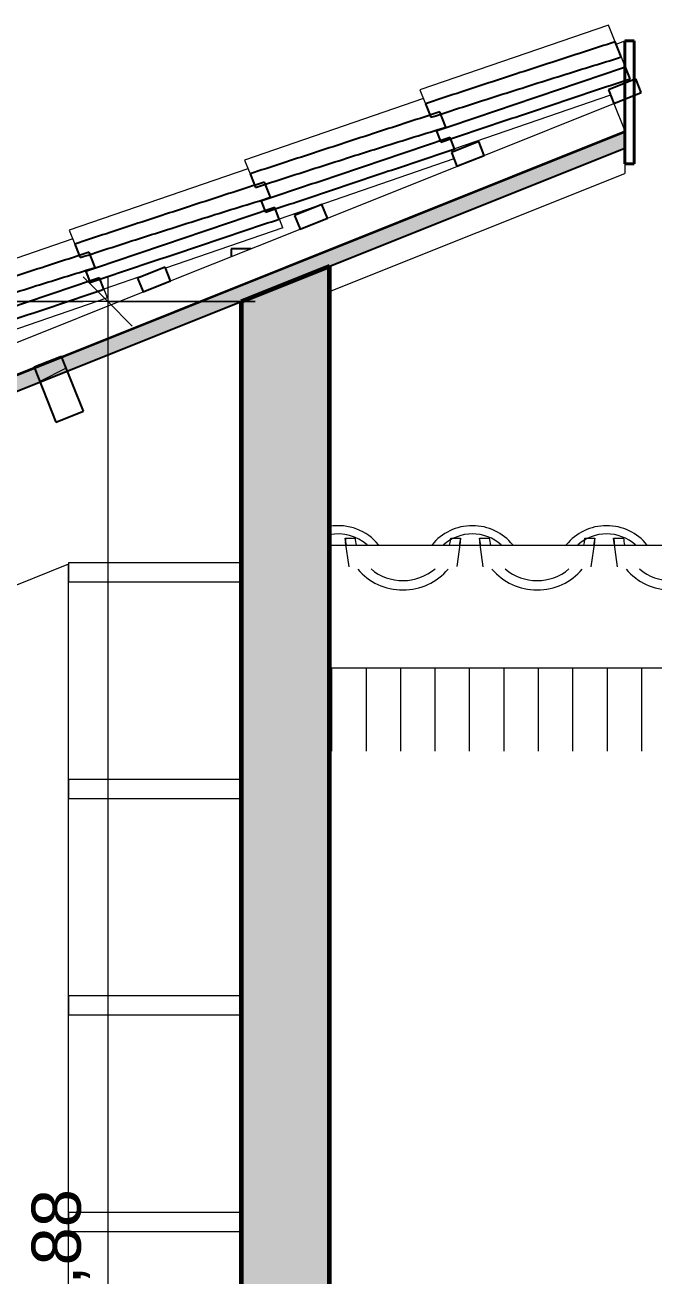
# Model space of a CAD drawing. Header units: millimetres. Extents: x -23755 to 62003, y -3000 to 6760.
# Drawn here: x 10094 to 11373, y 4200 to 6742 of the extents above; entities that cross this region are included whole.
import ezdxf

# ---------------------------------------------------------------- set-up
doc = ezdxf.new("R2010")
doc.units = ezdxf.units.MM
for name, color, linetype, lineweight in [('A-ANNO-DIMS', 211, 'Continuous', 9), ('A-ANNO-DIMS-50', 211, 'Continuous', 9), ('A-DOOR', 31, 'Continuous', 9), ('A-GLAZ-CURT', 52, 'Continuous', 9), ('A-GLAZ-CWMG', 51, 'Continuous', 9), ('A-ROOF', 132, 'Continuous', 9), ('A-ROOF-MCUT', 132, 'Continuous', 40), ('A-ROOF-OTLN', 132, 'Continuous', 9), ('A-ROOF-PATT', 132, 'Continuous', 9), ('A-WALL', 113, 'Continuous', 25), ('A-WALL-PATT', 111, 'Continuous', 25), ('Q-CASE', 31, 'Continuous', 9), ('S-COLS', 52, 'Continuous', 25)]:
    doc.layers.add(name, color=color, linetype=linetype, lineweight=lineweight)
doc.styles.add('@Arial Unicode MS', font='', dxfattribs={"height": 100})
doc.styles.get('@Arial Unicode MS').set_extended_font_data('@Arial Unicode MS')
doc.dimstyles.new('CRT_-__Metros_-_Linha_de_chamada_3_5_mm_1', dxfattribs={"dimscale": 304.8, "dimtxt": 100.584485, "dimasz": 0.328084, "dimexe": 0.164042, "dimexo": 0.0625, "dimgap": 0.082021, "dimtad": 1, "dimlfac": 0.001, "dimrnd": 0.01, "dimzin": 0, "dimdsep": 46, "dimtxsty": '@Arial Unicode MS', "dimblk1": 'OBLIQUE', "dimblk2": 'OBLIQUE', "dimsah": 1, "dimcen": 0.09, "dimdle": 0.164042, "dimazin": 0, "dimtfac": 1, "dimtdec": 4, "dimtix": 1, "dimtmove": 0, "dimatfit": 3, "dimfxl": 0.984252, "dimfxlon": 1, "dimtvp": 1, "dimtolj": 1, "dimtzin": 0, "dimarcsym": 2})
pattern_1 = [(216.87, (-525.83, 2369.08), (761.9991, 508.00136), [127, -1143]), (206.565, (-373.43, 2292.88), (-254.0006, -253.9997), [283.981, -283.981]), (198.435, (-373.43, 2165.88), (-507.9998, -254.0006), [160.644, -642.575])]

# ---------------------------------------------------------------- blocks, each defined once
blk = doc.blocks.new('Rectangular Mullion - Ripa-4229791-B')
at = {"layer": 'A-GLAZ-CWMG', "lineweight": 25}
for p, q in [((-1762.3, 6632.9), (-1818, 6610.6)), ((-1818, 6610.6), (-1806.9, 6582.8)), ((-1751.2, 6605.1), (-1762.3, 6632.9)), ((-1806.9, 6582.8), (-1751.2, 6605.1))]:
    blk.add_line(p, q, dxfattribs=at)
blk = doc.blocks.new('Rectangular Mullion - Ripa-V122-B')
at = {"layer": 'A-GLAZ-CWMG', "lineweight": 25}
for p, q in [((-2719.2, 6250.2), (-2774.9, 6227.9)), ((-2708, 6222.3), (-2719.2, 6250.2)), ((-2774.9, 6227.9), (-2763.7, 6200)), ((-2763.7, 6200), (-2708, 6222.3))]:
    blk.add_line(p, q, dxfattribs=at)
blk = doc.blocks.new('Rectangular Mullion - Ripa-V123-B')
at = {"layer": 'A-GLAZ-CWMG'}
h = blk.add_hatch(dxfattribs=at)
h.set_pattern_fill('FP_16', color=256, style=0, pattern_type=2)
h.set_pattern_definition(pattern_1)
h.paths.add_polyline_path([(-2444.8, 6327.6), (-2389.1, 6349.9), (-2400.2, 6377.7), (-2455.9, 6355.5), (-2454.1, 6350.9)])
at = {"layer": 'A-GLAZ-CWMG', "lineweight": 25}
for p, q in [((-2400.2, 6377.7), (-2455.9, 6355.5)), ((-2389.1, 6349.9), (-2400.2, 6377.7)), ((-2455.9, 6355.5), (-2444.8, 6327.6)), ((-2444.8, 6327.6), (-2389.1, 6349.9))]:
    blk.add_line(p, q, dxfattribs=at)
blk = doc.blocks.new('Rectangular Mullion - Ripa-V124-B')
at = {"layer": 'A-GLAZ-CWMG', "lineweight": 25}
for p, q in [((-2081.3, 6505.3), (-2137, 6483)), ((-2137, 6483), (-2125.9, 6455.2)), ((-2070.1, 6477.5), (-2081.3, 6505.3)), ((-2125.9, 6455.2), (-2070.1, 6477.5))]:
    blk.add_line(p, q, dxfattribs=at)
blk = doc.blocks.new('Rectangular Mullion - Caibro-4229766-B')
at = {"layer": 'A-GLAZ-CWMG'}
for p, q in [((-2070.1, 6477.5), (-1806.9, 6582.8)), ((-1806.9, 6582.8), (-1784.6, 6527.1)), ((-2929.8, 6069), (-1784.6, 6527.1)), ((-2389.1, 6349.9), (-2126.2, 6455.1)), ((-2708, 6222.3), (-2444.8, 6327.6)), ((-3027, 6094.7), (-2763.7, 6200)), ((-4164.1, 5575.3), (-2985.5, 6046.7))]:
    blk.add_line(p, q, dxfattribs=at)
blk = doc.blocks.new('Rectangular Mullion - Terça-V127-B')
at = {"layer": 'A-GLAZ-CWMG'}
h = blk.add_hatch(dxfattribs=at)
h.set_pattern_fill('FP_16', color=256, style=0, pattern_type=2)
h.set_pattern_definition(pattern_1)
h.paths.add_polyline_path([(-2940.9, 5935.3), (-2885.2, 5957.6), (-2929.8, 6069), (-2985.5, 6046.7), (-2974.7, 6019.7)])
at = {"layer": 'A-GLAZ-CWMG', "lineweight": 25}
for p, q in [((-2929.8, 6069), (-2985.5, 6046.7)), ((-2885.2, 5957.6), (-2929.8, 6069)), ((-2985.5, 6046.7), (-2940.9, 5935.3)), ((-2940.9, 5935.3), (-2885.2, 5957.6))]:
    blk.add_line(p, q, dxfattribs=at)
blk = doc.blocks.new('Blks_Coz_Prateleira - Madeira-3812655-B')
at = {"layer": 'Q-CASE', "color": 55}
for p, q in [((-2914.6, 3890), (-2564.6, 3890)), ((-2914.6, 3850), (-2914.6, 3890)), ((-2564.6, 3850), (-2914.6, 3850))]:
    blk.add_line(p, q, dxfattribs=at)
blk = doc.blocks.new('Porta inclinada - Porta inclinada Larissa-3958697-B')
at = {"layer": 'A-DOOR'}
for p, q in [((-2915.6, 5646.5), (-5173.2, 4743)), ((-2915.6, 3000), (-2915.6, 5646.5))]:
    blk.add_line(p, q, dxfattribs=at)
blk = doc.blocks.new('COLONIAL BASE - COLONIAL BASE-4234113-B')
at = {"layer": 'A-GLAZ-CURT'}
for p, q in [((7743.4, 5685.5), (7741.5, 5699.6)), ((7741.5, 5699.6), (7761.5, 5699.6)), ((7956, 5699.6), (7976, 5699.6)), ((7976, 5699.6), (7974.1, 5685.5)), ((7749.3, 5641.5), (7742.4, 5691.3)), ((7975.1, 5691.3), (7968.2, 5641.5))]:
    blk.add_line(p, q, dxfattribs=at)
for centre, major_axis, start_param, end_param in [((7727.2, 5626.4), (102.8, 0), 0.648016, 2.493576), ((7727.2, 5626.4), (85.3, 0), 0.811505, 2.330088), ((7858.8, 5706.7), (117.5, 0), 3.205466, 3.332025), ((7858.8, 5706.7), (97.5, 0), 3.218592, 3.372085), ((7858.8, 5706.7), (97.5, 0), 6.052693, 6.16477), ((7858.8, 5706.7), (97.5, 0), 6.165433, 6.206186), ((7858.8, 5706.7), (117.5, 0), 6.092753, 6.219312), ((7858.8, 5706.7), (117.5, 0), 3.815207, 5.609571), ((7858.8, 5706.7), (97.5, 0), 3.986288, 5.43849)]:
    blk.add_ellipse(centre, major_axis=major_axis, ratio=0.957826, start_param=start_param, end_param=end_param, dxfattribs=at)
blk = doc.blocks.new('COLONIAL BASE - COLONIAL BASE-V154-B')
at = {"layer": 'A-GLAZ-CURT'}
for p, q in [((-2351, 5685.5), (-2352.9, 5699.6)), ((-2352.9, 5699.6), (-2332.8, 5699.6)), ((-2138.4, 5699.6), (-2118.3, 5699.6)), ((-2118.3, 5699.6), (-2120.2, 5685.5)), ((-2345, 5641.5), (-2352, 5691.3)), ((-2119.2, 5691.3), (-2126.2, 5641.6))]:
    blk.add_line(p, q, dxfattribs=at)
for centre, major_axis, start_param, end_param in [((-2367.1, 5626.4), (102.8, 0), 0.648016, 1.743071), ((-2367.1, 5626.4), (85.3, 0), 0.811505, 1.778438), ((-2235.6, 5706.7), (117.5, 0), 3.205466, 3.332025), ((-2235.6, 5706.7), (97.5, 0), 3.218592, 3.372085), ((-2235.6, 5706.7), (97.5, 0), 6.052693, 6.16477), ((-2235.6, 5706.7), (97.5, 0), 6.165433, 6.206186), ((-2235.6, 5706.7), (117.5, 0), 6.092753, 6.219312), ((-2235.6, 5706.7), (117.5, 0), 3.815207, 5.609571), ((-2235.6, 5706.7), (97.5, 0), 3.986288, 5.445302)]:
    blk.add_ellipse(centre, major_axis=major_axis, ratio=0.957826, start_param=start_param, end_param=end_param, dxfattribs=at)
blk = doc.blocks.new('COLONIAL BASE - COLONIAL BASE-V176-B')
at = {"layer": 'A-GLAZ-CURT'}
for p, q in [((-2906.9, 6307.7), (-3270.5, 6182.8)), ((-2836.3, 6187.9), (-3036.7, 6119)), ((-3093.5, 6099.5), (-3199.8, 6063))]:
    blk.add_line(p, q, dxfattribs=at)
blk = doc.blocks.new('COLONIAL BASE - COLONIAL BASE-V177-B')
at = {"layer": 'A-GLAZ-CURT'}
for p, q in [((-2550.6, 6450.3), (-2914, 6325.3)), ((-2479.9, 6330.5), (-2718.5, 6248.5)), ((-2753.5, 6236.4), (-2843.4, 6205.5))]:
    blk.add_line(p, q, dxfattribs=at)
blk = doc.blocks.new('COLONIAL BASE - COLONIAL BASE-V178-B')
at = {"layer": 'A-GLAZ-CURT'}
for p, q in [((-2194, 6592.9), (-2557.5, 6467.9)), ((-2131.9, 6470.2), (-2486.9, 6348.1))]:
    blk.add_line(p, q, dxfattribs=at)
blk = doc.blocks.new('COLONIAL BASE - COLONIAL BASE-V179-B')
at = {"layer": 'A-GLAZ-CURT'}
for p, q in [((-1817.6, 6742.4), (-2201, 6610.5)), ((-1813.7, 6599.6), (-2130.4, 6490.7))]:
    blk.add_line(p, q, dxfattribs=at)
blk = doc.blocks.new('COLONIAL BASE - COLONIAL BASE-V202-B')
at = {"layer": 'A-GLAZ-CURT'}
for p, q in [((-2906.9, 6307.7), (-3270.5, 6182.8)), ((-2836.3, 6187.9), (-2843.1, 6204.9)), ((-3270.4, 6182.7), (-3259.2, 6154.7)), ((-2836.3, 6187.9), (-3036.7, 6119)), ((-3093.5, 6099.5), (-3199.8, 6063))]:
    blk.add_line(p, q, dxfattribs=at)
at = {"layer": 'A-GLAZ-CURT', "lineweight": 25}
for p, q in [((-2861, 6249.6), (-2873.4, 6280.5)), ((-3259.2, 6154.7), (-3248.2, 6127.1))]:
    blk.add_line(p, q, dxfattribs=at)
for points in [[(-2873.4, 6280.5), (-2916.3, 6266.6), (-3002, 6238.8), (-3130.7, 6196.8), (-3216.4, 6168.7), (-3259.2, 6154.7)], [(-3248.2, 6127.1), (-3205.3, 6141), (-3119.4, 6168.7), (-2990.3, 6209.6), (-2904.1, 6236.4), (-2861, 6249.6)]]:
    blk.add_open_spline(points, degree=3, dxfattribs=at)
blk = doc.blocks.new('COLONIAL BASE - COLONIAL BASE-V203-B')
at = {"layer": 'A-GLAZ-CURT', "lineweight": 25}
for p, q in [((-2843.3, 6205.5), (-2852.6, 6228.6)), ((-3237, 6099.1), (-3229.1, 6079.3)), ((-3229.1, 6079.3), (-3228.1, 6076.8))]:
    blk.add_line(p, q, dxfattribs=at)
at = {"layer": 'A-GLAZ-CURT'}
blk.add_line((-3237.5, 6100.3), (-3237, 6099.1), dxfattribs=at)
at = {"layer": 'A-GLAZ-CURT', "lineweight": 25}
blk.add_open_spline([(-2852.6, 6228.6), (-2895.3, 6214.2), (-2980.7, 6185.3), (-3108.8, 6142.2), (-3194.3, 6113.4), (-3237, 6099.1)], degree=3, dxfattribs=at)
blk.add_open_spline([(-3228.1, 6076.8), (-3206.7, 6083.9), (-3163.9, 6098.2), (-3099.8, 6119.6), (-3035.7, 6141), (-2950.2, 6169.6), (-2886.1, 6191.1), (-2843.3, 6205.5)], degree=3, knots=[0, 0, 0, 0, 0.166667, 0.333333, 0.5, 0.666667, 1, 1, 1, 1], dxfattribs=at)
blk = doc.blocks.new('COLONIAL BASE - COLONIAL BASE-V204-B')
at = {"layer": 'A-GLAZ-CURT'}
for p, q in [((-2550.6, 6450.3), (-2914, 6325.3)), ((-2504.6, 6392.3), (-2504.5, 6392.2)), ((-2479.9, 6330.5), (-2718.5, 6248.5)), ((-2479.9, 6330.5), (-2486.7, 6347.5)), ((-2914, 6325.3), (-2902.7, 6297.2)), ((-2753.5, 6236.4), (-2843.4, 6205.5))]:
    blk.add_line(p, q, dxfattribs=at)
at = {"layer": 'A-GLAZ-CURT', "lineweight": 25}
for p, q in [((-2504.5, 6392.2), (-2516.9, 6423.1)), ((-2902.7, 6297.2), (-2893.6, 6274.3)), ((-2893.4, 6274), (-2891.7, 6269.7))]:
    blk.add_line(p, q, dxfattribs=at)
for points in [[(-2516.9, 6423.1), (-2559.8, 6409.2), (-2645.6, 6381.4), (-2774.2, 6339.4), (-2859.9, 6311.3), (-2902.7, 6297.2)], [(-2891.7, 6269.7), (-2848.8, 6283.6), (-2762.9, 6311.3), (-2633.8, 6352.2), (-2547.7, 6378.9), (-2504.5, 6392.2)]]:
    blk.add_open_spline(points, degree=3, dxfattribs=at)
blk = doc.blocks.new('COLONIAL BASE - COLONIAL BASE-V205-B')
at = {"layer": 'A-GLAZ-CURT', "lineweight": 25}
for p, q in [((-2486.9, 6348.1), (-2496.1, 6371.2)), ((-2880.5, 6241.6), (-2871.6, 6219.4))]:
    blk.add_line(p, q, dxfattribs=at)
at = {"layer": 'A-GLAZ-CURT'}
blk.add_line((-2881.1, 6243.1), (-2880.5, 6241.6), dxfattribs=at)
at = {"layer": 'A-GLAZ-CURT', "lineweight": 25}
blk.add_open_spline([(-2496.1, 6371.2), (-2538.8, 6356.8), (-2624.2, 6327.9), (-2752.4, 6284.8), (-2837.8, 6256), (-2880.5, 6241.6)], degree=3, dxfattribs=at)
blk.add_open_spline([(-2871.6, 6219.4), (-2850.2, 6226.5), (-2807.5, 6240.8), (-2743.3, 6262.2), (-2679.2, 6283.6), (-2593.7, 6312.2), (-2529.6, 6333.7), (-2486.9, 6348.1)], degree=3, knots=[0, 0, 0, 0, 0.166667, 0.333333, 0.5, 0.666667, 1, 1, 1, 1], dxfattribs=at)
blk = doc.blocks.new('COLONIAL BASE - COLONIAL BASE-V206-B')
at = {"layer": 'A-GLAZ-CURT'}
for p, q in [((-2194, 6592.9), (-2557.5, 6467.9)), ((-2128.8, 6486.6), (-2130.2, 6490.1)), ((-2557.5, 6467.9), (-2546.3, 6439.8)), ((-2131.9, 6470.2), (-2486.9, 6348.1))]:
    blk.add_line(p, q, dxfattribs=at)
at = {"layer": 'A-GLAZ-CURT', "lineweight": 25}
for p, q in [((-2148.1, 6534.8), (-2160.4, 6565.7)), ((-2546.3, 6439.8), (-2535.2, 6412.3))]:
    blk.add_line(p, q, dxfattribs=at)
for points in [[(-2160.4, 6565.7), (-2203.3, 6551.8), (-2289.1, 6524), (-2417.7, 6482), (-2503.4, 6453.9), (-2546.3, 6439.8)], [(-2535.2, 6412.3), (-2492.3, 6426.2), (-2406.4, 6453.9), (-2277.4, 6494.8), (-2191.2, 6521.5), (-2148.1, 6534.8)]]:
    blk.add_open_spline(points, degree=3, dxfattribs=at)
blk = doc.blocks.new('COLONIAL BASE - COLONIAL BASE-V184-B')
at = {"layer": 'A-GLAZ-CURT', "lineweight": 25}
for p, q in [((-7121, 4494.4), (-7130.3, 4517.6)), ((-7514.6, 4388), (-7505.7, 4365.7))]:
    blk.add_line(p, q, dxfattribs=at)
at = {"layer": 'A-GLAZ-CURT'}
blk.add_line((-7515.3, 4389.6), (-7514.6, 4388), dxfattribs=at)
at = {"layer": 'A-GLAZ-CURT', "lineweight": 25}
blk.add_open_spline([(-7130.3, 4517.6), (-7172.9, 4503.1), (-7258.3, 4474.3), (-7386.5, 4431.1), (-7471.9, 4402.4), (-7514.6, 4388)], degree=3, dxfattribs=at)
blk.add_open_spline([(-7505.7, 4365.7), (-7484.3, 4372.8), (-7441.6, 4387.1), (-7377.4, 4408.5), (-7313.3, 4430), (-7227.8, 4458.6), (-7163.7, 4480.1), (-7121, 4494.4)], degree=3, knots=[0, 0, 0, 0, 0.166667, 0.333333, 0.5, 0.666667, 1, 1, 1, 1], dxfattribs=at)
blk = doc.blocks.new('COLONIAL BASE - COLONIAL BASE-V207-B')
at = {"layer": 'A-GLAZ-CURT'}
for p, q in [((-1817.6, 6742.4), (-2201, 6610.5)), ((-1803.9, 6708.3), (-1817.6, 6742.4)), ((-2201, 6610.5), (-2189.8, 6582.4)), ((-1813.7, 6599.6), (-2130.4, 6490.7)), ((-2178.8, 6554.8), (-2178.8, 6554.9))]:
    blk.add_line(p, q, dxfattribs=at)
at = {"layer": 'A-GLAZ-CURT', "lineweight": 25}
for p, q in [((-1791.6, 6677.4), (-1803.9, 6708.3)), ((-2189.8, 6582.4), (-2178.8, 6554.8))]:
    blk.add_line(p, q, dxfattribs=at)
for points in [[(-1803.9, 6708.3), (-1846.8, 6694.4), (-1932.6, 6666.5), (-2061.3, 6624.6), (-2147, 6596.5), (-2189.8, 6582.4)], [(-2178.8, 6554.8), (-2135.8, 6568.8), (-2050, 6596.5), (-1920.9, 6637.4), (-1834.7, 6664.1), (-1791.6, 6677.4)]]:
    blk.add_open_spline(points, degree=3, dxfattribs=at)
blk = doc.blocks.new('COLONIAL BASE - COLONIAL BASE-V208-B')
at = {"layer": 'A-GLAZ-CURT'}
for p, q in [((-1784.5, 6659.7), (-1791.5, 6677.2)), ((-2168.2, 6528.4), (-2167.6, 6526.8))]:
    blk.add_line(p, q, dxfattribs=at)
at = {"layer": 'A-GLAZ-CURT', "lineweight": 25}
for p, q in [((-1773.9, 6633.2), (-1783.2, 6656.4)), ((-2167.6, 6526.8), (-2158.6, 6504.5))]:
    blk.add_line(p, q, dxfattribs=at)
blk.add_open_spline([(-1783.2, 6656.4), (-1825.9, 6642), (-1911.3, 6613.1), (-2039.4, 6569.9), (-2124.8, 6541.2), (-2167.6, 6526.8)], degree=3, dxfattribs=at)
blk.add_open_spline([(-2158.6, 6504.5), (-2137.3, 6511.7), (-2094.5, 6525.9), (-2030.4, 6547.4), (-1966.3, 6568.8), (-1880.8, 6597.4), (-1816.7, 6618.9), (-1773.9, 6633.2)], degree=3, knots=[0, 0, 0, 0, 0.166667, 0.333333, 0.5, 0.666667, 1, 1, 1, 1], dxfattribs=at)
blk = doc.blocks.new('DIMBLOCK43-B')
at = {"layer": 'A-ANNO-DIMS-50', "lineweight": 18, "transparency": 16777216}
for p, q in [((10262.3, 6180.3), (10212.3, 6230.3)), ((10262.3, 6180.3), (10312.3, 6130.3)), ((10262.3, 2300), (10212.3, 2350)), ((10262.3, 2300), (10312.3, 2250))]:
    blk.add_line(p, q, dxfattribs=at)
at = {"layer": 'A-ANNO-DIMS-50', "transparency": 16777216}
for p, q in [((10262.3, 6230.3), (10262.3, 2300)), ((10562.3, 6180.3), (10212.3, 6180.3)), ((10262.3, 6180.3), (10562.3, 6180.3)), ((10562.3, 2300), (10212.3, 2300)), ((10262.3, 2300), (10562.3, 2300))]:
    blk.add_line(p, q, dxfattribs=at)
at = {"layer": 'A-ANNO-DIMS-50', "color": 0, "transparency": 16777216, "insert": (10107.5, 4104.9), "char_height": 100, "width": 324.675, "attachment_point": 1, "rotation": 90, "line_spacing_factor": 1.117605, "style": '@Arial Unicode MS'}
blk.add_mtext('3,88', dxfattribs=at)
blk = doc.blocks.new('_Oblique')
at = {"color": 0, "linetype": 'ByBlock', "lineweight": -2}
blk.add_line((-0.5, -0.5), (0.5, 0.5), dxfattribs=at)
blk = doc.blocks.new('DIMBLOCK50-B')
at = {"layer": 'A-ANNO-DIMS-50', "lineweight": 18, "transparency": 16777216}
for p, q in [((9912.3, 6180.3), (9862.3, 6230.3)), ((9912.3, 6180.3), (9962.3, 6130.3)), ((9912.3, 200), (9862.3, 250)), ((9912.3, 200), (9962.3, 150))]:
    blk.add_line(p, q, dxfattribs=at)
at = {"layer": 'A-ANNO-DIMS-50', "transparency": 16777216}
for p, q in [((9912.3, 6230.3), (9912.3, 150)), ((10212.3, 6180.3), (9862.3, 6180.3)), ((9912.3, 6180.3), (10212.3, 6180.3)), ((10212.3, 200), (9862.3, 200)), ((9912.3, 200), (10212.3, 200))]:
    blk.add_line(p, q, dxfattribs=at)
at = {"layer": 'A-ANNO-DIMS-50', "color": 0, "transparency": 16777216, "insert": (9757.5, 3054.9), "char_height": 100, "width": 324.675, "attachment_point": 1, "rotation": 90, "line_spacing_factor": 1.117605, "style": '@Arial Unicode MS'}
blk.add_mtext('5,98', dxfattribs=at)

msp = doc.modelspace()

# ---------------------------------------------------------------- hatches: boundary and pattern name
at = {"layer": 'A-ROOF-PATT'}
msp.add_hatch(color=256, dxfattribs=at).paths.add_polyline_path([(5259.402, 4070.749), (11313.372, 6492.337), (11313.372, 6524.648), (5259.402, 4103.06), (5259.402, 4098.44)])
h = msp.add_hatch(dxfattribs=at)
h.set_pattern_fill('FP_19', color=256, style=0, pattern_type=2)
h.set_pattern_definition([(90, (13097.99, 1190), (-70, 4e-15), [])])
h.paths.add_polyline_path([(20753.372, 3574.716), (21353.372, 3574.716), (21353.372, 5435.522), (10713.372, 5435.522), (10713.372, 5266.716), (20753.372, 5266.716), (20753.372, 3634.698)])
at = {"layer": 'A-WALL-PATT'}
h = msp.add_hatch(color=256, dxfattribs=at)
h.paths.add_polyline_path([(10533.372, 200), (10713.372, 200), (10713.372, 700), (10533.372, 700), (10533.372, 322.257)])
h.paths.add_polyline_path([(10713.372, 2300), (10713.372, 6252.337), (10533.372, 6180.337), (10533.372, 2300), (10706.108, 2300)])

# ---------------------------------------------------------------- linework, layer by layer
at = {"layer": 'A-ROOF', "lineweight": 25}
for p, q in [((11313.372, 6524.648), (5259.402, 4103.06)), ((5259.402, 4070.749), (11313.372, 6492.337))]:
    msp.add_line(p, q, dxfattribs=at)
at = {"layer": 'A-ROOF-MCUT'}
for p, q in [((11332.372, 6710.163), (11313.372, 6710.163)), ((11313.372, 6710.163), (11313.372, 6460.163)), ((11332.372, 6460.163), (11332.372, 6710.163)), ((11313.372, 6460.163), (11332.372, 6460.163))]:
    msp.add_line(p, q, dxfattribs=at)
at = {"layer": 'A-ROOF-OTLN'}
for p, q in [((11296.071, 6703.242), (11313.372, 6710.163)), ((11313.372, 6460.163), (11313.372, 6440.904)), ((10713.372, 6200.904), (11313.372, 6440.904)), ((10713.372, 5685.522), (21372.372, 5685.522)), ((21353.372, 5435.522), (10713.372, 5435.522))]:
    msp.add_line(p, q, dxfattribs=at)
at = {"layer": 'A-WALL', "lineweight": 60}
for p, q in [((10713.372, 6252.337), (10533.372, 6180.337)), ((10713.372, 2300), (10713.372, 6252.337)), ((10533.372, 6180.337), (10533.372, 2300))]:
    msp.add_line(p, q, dxfattribs=at)
at = {"layer": 'S-COLS'}
for p, q in [((10513.372, 6287.837), (10513.372, 6271.682)), ((10553.76, 6287.837), (10513.372, 6287.837)), ((10713.372, 6287.06), (10713.372, 6284.651)), ((10513.372, 6207.06), (10513.372, 6204.648))]:
    msp.add_line(p, q, dxfattribs=at)

# ---------------------------------------------------------------- block references
at = {"layer": 'A-DOOR'}
msp.add_blockref('Porta inclinada - Porta inclinada Larissa-3958697-B', (13097.992, 0), dxfattribs=at)
at = {"layer": 'A-GLAZ-CURT'}
for name, p in [('COLONIAL BASE - COLONIAL BASE-V179-B', (13097.992, 0)), ('COLONIAL BASE - COLONIAL BASE-V179-B', (13097.992, 0)), ('COLONIAL BASE - COLONIAL BASE-V179-B', (13097.992, 0)), ('COLONIAL BASE - COLONIAL BASE-V179-B', (13097.992, 0)), ('COLONIAL BASE - COLONIAL BASE-V179-B', (13097.992, 0)), ('COLONIAL BASE - COLONIAL BASE-V179-B', (13097.992, 0)), ('COLONIAL BASE - COLONIAL BASE-V179-B', (13097.992, 0)), ('COLONIAL BASE - COLONIAL BASE-V179-B', (13097.992, 0)), ('COLONIAL BASE - COLONIAL BASE-V179-B', (13097.992, 0)), ('COLONIAL BASE - COLONIAL BASE-V179-B', (13097.992, 0)), ('COLONIAL BASE - COLONIAL BASE-V179-B', (13097.992, 0)), ('COLONIAL BASE - COLONIAL BASE-V179-B', (13097.992, 0)), ('COLONIAL BASE - COLONIAL BASE-V179-B', (13097.992, 0)), ('COLONIAL BASE - COLONIAL BASE-V179-B', (13097.992, 0)), ('COLONIAL BASE - COLONIAL BASE-V179-B', (13097.992, 0)), ('COLONIAL BASE - COLONIAL BASE-V179-B', (13097.992, 0)), ('COLONIAL BASE - COLONIAL BASE-V179-B', (13097.992, 0)), ('COLONIAL BASE - COLONIAL BASE-V179-B', (13097.992, 0)), ('COLONIAL BASE - COLONIAL BASE-V179-B', (13097.992, 0)), ('COLONIAL BASE - COLONIAL BASE-V179-B', (13097.992, 0)), ('COLONIAL BASE - COLONIAL BASE-V179-B', (13097.992, 0)), ('COLONIAL BASE - COLONIAL BASE-V179-B', (13097.992, 0)), ('COLONIAL BASE - COLONIAL BASE-V179-B', (13097.992, 0)), ('COLONIAL BASE - COLONIAL BASE-V179-B', (13097.992, 0)), ('COLONIAL BASE - COLONIAL BASE-V179-B', (13097.992, 0)), ('COLONIAL BASE - COLONIAL BASE-V179-B', (13097.992, 0)), ('COLONIAL BASE - COLONIAL BASE-V179-B', (13097.992, 0)), ('COLONIAL BASE - COLONIAL BASE-V179-B', (13097.992, 0)), ('COLONIAL BASE - COLONIAL BASE-V179-B', (13097.992, 0)), ('COLONIAL BASE - COLONIAL BASE-V179-B', (13097.992, 0)), ('COLONIAL BASE - COLONIAL BASE-V179-B', (13097.992, 0)), ('COLONIAL BASE - COLONIAL BASE-V179-B', (13097.992, 0)), ('COLONIAL BASE - COLONIAL BASE-V179-B', (13097.992, 0)), ('COLONIAL BASE - COLONIAL BASE-V179-B', (13097.992, 0)), ('COLONIAL BASE - COLONIAL BASE-V179-B', (13097.992, 0)), ('COLONIAL BASE - COLONIAL BASE-V179-B', (13097.992, 0)), ('COLONIAL BASE - COLONIAL BASE-V179-B', (13097.992, 0)), ('COLONIAL BASE - COLONIAL BASE-V179-B', (13097.992, 0)), ('COLONIAL BASE - COLONIAL BASE-V179-B', (13097.992, 0)), ('COLONIAL BASE - COLONIAL BASE-V179-B', (13097.992, 0)), ('COLONIAL BASE - COLONIAL BASE-V179-B', (13097.992, 0)), ('COLONIAL BASE - COLONIAL BASE-V179-B', (13097.992, 0)), ('COLONIAL BASE - COLONIAL BASE-V179-B', (13097.992, 0)), ('COLONIAL BASE - COLONIAL BASE-V207-B', (13097.992, 0)), ('COLONIAL BASE - COLONIAL BASE-V208-B', (13097.992, 0)), ('COLONIAL BASE - COLONIAL BASE-V178-B', (13097.992, 0)), ('COLONIAL BASE - COLONIAL BASE-V178-B', (13097.992, 0)), ('COLONIAL BASE - COLONIAL BASE-V178-B', (13097.992, 0)), ('COLONIAL BASE - COLONIAL BASE-V178-B', (13097.992, 0)), ('COLONIAL BASE - COLONIAL BASE-V178-B', (13097.992, 0)), ('COLONIAL BASE - COLONIAL BASE-V178-B', (13097.992, 0)), ('COLONIAL BASE - COLONIAL BASE-V178-B', (13097.992, 0)), ('COLONIAL BASE - COLONIAL BASE-V178-B', (13097.992, 0)), ('COLONIAL BASE - COLONIAL BASE-V178-B', (13097.992, 0)), ('COLONIAL BASE - COLONIAL BASE-V178-B', (13097.992, 0)), ('COLONIAL BASE - COLONIAL BASE-V178-B', (13097.992, 0)), ('COLONIAL BASE - COLONIAL BASE-V178-B', (13097.992, 0)), ('COLONIAL BASE - COLONIAL BASE-V178-B', (13097.992, 0)), ('COLONIAL BASE - COLONIAL BASE-V178-B', (13097.992, 0)), ('COLONIAL BASE - COLONIAL BASE-V178-B', (13097.992, 0)), ('COLONIAL BASE - COLONIAL BASE-V178-B', (13097.992, 0)), ('COLONIAL BASE - COLONIAL BASE-V178-B', (13097.992, 0)), ('COLONIAL BASE - COLONIAL BASE-V178-B', (13097.992, 0)), ('COLONIAL BASE - COLONIAL BASE-V178-B', (13097.992, 0)), ('COLONIAL BASE - COLONIAL BASE-V178-B', (13097.992, 0)), ('COLONIAL BASE - COLONIAL BASE-V178-B', (13097.992, 0)), ('COLONIAL BASE - COLONIAL BASE-V178-B', (13097.992, 0)), ('COLONIAL BASE - COLONIAL BASE-V178-B', (13097.992, 0)), ('COLONIAL BASE - COLONIAL BASE-V178-B', (13097.992, 0)), ('COLONIAL BASE - COLONIAL BASE-V178-B', (13097.992, 0)), ('COLONIAL BASE - COLONIAL BASE-V178-B', (13097.992, 0)), ('COLONIAL BASE - COLONIAL BASE-V178-B', (13097.992, 0)), ('COLONIAL BASE - COLONIAL BASE-V178-B', (13097.992, 0)), ('COLONIAL BASE - COLONIAL BASE-V178-B', (13097.992, 0)), ('COLONIAL BASE - COLONIAL BASE-V178-B', (13097.992, 0)), ('COLONIAL BASE - COLONIAL BASE-V178-B', (13097.992, 0)), ('COLONIAL BASE - COLONIAL BASE-V178-B', (13097.992, 0)), ('COLONIAL BASE - COLONIAL BASE-V178-B', (13097.992, 0)), ('COLONIAL BASE - COLONIAL BASE-V178-B', (13097.992, 0)), ('COLONIAL BASE - COLONIAL BASE-V178-B', (13097.992, 0)), ('COLONIAL BASE - COLONIAL BASE-V178-B', (13097.992, 0)), ('COLONIAL BASE - COLONIAL BASE-V178-B', (13097.992, 0)), ('COLONIAL BASE - COLONIAL BASE-V178-B', (13097.992, 0)), ('COLONIAL BASE - COLONIAL BASE-V178-B', (13097.992, 0)), ('COLONIAL BASE - COLONIAL BASE-V178-B', (13097.992, 0)), ('COLONIAL BASE - COLONIAL BASE-V178-B', (13097.992, 0)), ('COLONIAL BASE - COLONIAL BASE-V178-B', (13097.992, 0)), ('COLONIAL BASE - COLONIAL BASE-V178-B', (13097.992, 0)), ('COLONIAL BASE - COLONIAL BASE-V206-B', (13097.992, 0)), ('COLONIAL BASE - COLONIAL BASE-V184-B', (18088.58, 1996.235)), ('COLONIAL BASE - COLONIAL BASE-V177-B', (13097.992, 0)), ('COLONIAL BASE - COLONIAL BASE-V177-B', (13097.992, 0)), ('COLONIAL BASE - COLONIAL BASE-V177-B', (13097.992, 0)), ('COLONIAL BASE - COLONIAL BASE-V177-B', (13097.992, 0)), ('COLONIAL BASE - COLONIAL BASE-V177-B', (13097.992, 0)), ('COLONIAL BASE - COLONIAL BASE-V177-B', (13097.992, 0)), ('COLONIAL BASE - COLONIAL BASE-V177-B', (13097.992, 0)), ('COLONIAL BASE - COLONIAL BASE-V177-B', (13097.992, 0)), ('COLONIAL BASE - COLONIAL BASE-V177-B', (13097.992, 0)), ('COLONIAL BASE - COLONIAL BASE-V177-B', (13097.992, 0)), ('COLONIAL BASE - COLONIAL BASE-V177-B', (13097.992, 0)), ('COLONIAL BASE - COLONIAL BASE-V177-B', (13097.992, 0)), ('COLONIAL BASE - COLONIAL BASE-V177-B', (13097.992, 0)), ('COLONIAL BASE - COLONIAL BASE-V177-B', (13097.992, 0)), ('COLONIAL BASE - COLONIAL BASE-V177-B', (13097.992, 0)), ('COLONIAL BASE - COLONIAL BASE-V177-B', (13097.992, 0)), ('COLONIAL BASE - COLONIAL BASE-V177-B', (13097.992, 0)), ('COLONIAL BASE - COLONIAL BASE-V177-B', (13097.992, 0)), ('COLONIAL BASE - COLONIAL BASE-V177-B', (13097.992, 0)), ('COLONIAL BASE - COLONIAL BASE-V177-B', (13097.992, 0)), ('COLONIAL BASE - COLONIAL BASE-V177-B', (13097.992, 0)), ('COLONIAL BASE - COLONIAL BASE-V177-B', (13097.992, 0)), ('COLONIAL BASE - COLONIAL BASE-V177-B', (13097.992, 0)), ('COLONIAL BASE - COLONIAL BASE-V177-B', (13097.992, 0)), ('COLONIAL BASE - COLONIAL BASE-V177-B', (13097.992, 0)), ('COLONIAL BASE - COLONIAL BASE-V177-B', (13097.992, 0)), ('COLONIAL BASE - COLONIAL BASE-V177-B', (13097.992, 0)), ('COLONIAL BASE - COLONIAL BASE-V177-B', (13097.992, 0)), ('COLONIAL BASE - COLONIAL BASE-V177-B', (13097.992, 0)), ('COLONIAL BASE - COLONIAL BASE-V177-B', (13097.992, 0)), ('COLONIAL BASE - COLONIAL BASE-V177-B', (13097.992, 0)), ('COLONIAL BASE - COLONIAL BASE-V177-B', (13097.992, 0)), ('COLONIAL BASE - COLONIAL BASE-V177-B', (13097.992, 0)), ('COLONIAL BASE - COLONIAL BASE-V177-B', (13097.992, 0)), ('COLONIAL BASE - COLONIAL BASE-V177-B', (13097.992, 0)), ('COLONIAL BASE - COLONIAL BASE-V177-B', (13097.992, 0)), ('COLONIAL BASE - COLONIAL BASE-V177-B', (13097.992, 0)), ('COLONIAL BASE - COLONIAL BASE-V177-B', (13097.992, 0)), ('COLONIAL BASE - COLONIAL BASE-V177-B', (13097.992, 0)), ('COLONIAL BASE - COLONIAL BASE-V177-B', (13097.992, 0)), ('COLONIAL BASE - COLONIAL BASE-V177-B', (13097.992, 0)), ('COLONIAL BASE - COLONIAL BASE-V177-B', (13097.992, 0)), ('COLONIAL BASE - COLONIAL BASE-V177-B', (13097.992, 0)), ('COLONIAL BASE - COLONIAL BASE-V204-B', (13097.992, 0)), ('COLONIAL BASE - COLONIAL BASE-V205-B', (13097.992, 0)), ('COLONIAL BASE - COLONIAL BASE-V176-B', (13097.992, 0)), ('COLONIAL BASE - COLONIAL BASE-V176-B', (13097.992, 0)), ('COLONIAL BASE - COLONIAL BASE-V176-B', (13097.992, 0)), ('COLONIAL BASE - COLONIAL BASE-V176-B', (13097.992, 0)), ('COLONIAL BASE - COLONIAL BASE-V176-B', (13097.992, 0)), ('COLONIAL BASE - COLONIAL BASE-V176-B', (13097.992, 0)), ('COLONIAL BASE - COLONIAL BASE-V176-B', (13097.992, 0)), ('COLONIAL BASE - COLONIAL BASE-V176-B', (13097.992, 0)), ('COLONIAL BASE - COLONIAL BASE-V176-B', (13097.992, 0)), ('COLONIAL BASE - COLONIAL BASE-V176-B', (13097.992, 0)), ('COLONIAL BASE - COLONIAL BASE-V176-B', (13097.992, 0)), ('COLONIAL BASE - COLONIAL BASE-V176-B', (13097.992, 0)), ('COLONIAL BASE - COLONIAL BASE-V176-B', (13097.992, 0)), ('COLONIAL BASE - COLONIAL BASE-V176-B', (13097.992, 0)), ('COLONIAL BASE - COLONIAL BASE-V176-B', (13097.992, 0)), ('COLONIAL BASE - COLONIAL BASE-V176-B', (13097.992, 0)), ('COLONIAL BASE - COLONIAL BASE-V176-B', (13097.992, 0)), ('COLONIAL BASE - COLONIAL BASE-V176-B', (13097.992, 0)), ('COLONIAL BASE - COLONIAL BASE-V176-B', (13097.992, 0)), ('COLONIAL BASE - COLONIAL BASE-V176-B', (13097.992, 0)), ('COLONIAL BASE - COLONIAL BASE-V176-B', (13097.992, 0)), ('COLONIAL BASE - COLONIAL BASE-V176-B', (13097.992, 0)), ('COLONIAL BASE - COLONIAL BASE-V176-B', (13097.992, 0)), ('COLONIAL BASE - COLONIAL BASE-V176-B', (13097.992, 0)), ('COLONIAL BASE - COLONIAL BASE-V176-B', (13097.992, 0)), ('COLONIAL BASE - COLONIAL BASE-V176-B', (13097.992, 0)), ('COLONIAL BASE - COLONIAL BASE-V176-B', (13097.992, 0)), ('COLONIAL BASE - COLONIAL BASE-V176-B', (13097.992, 0)), ('COLONIAL BASE - COLONIAL BASE-V176-B', (13097.992, 0)), ('COLONIAL BASE - COLONIAL BASE-V176-B', (13097.992, 0)), ('COLONIAL BASE - COLONIAL BASE-V176-B', (13097.992, 0)), ('COLONIAL BASE - COLONIAL BASE-V176-B', (13097.992, 0)), ('COLONIAL BASE - COLONIAL BASE-V176-B', (13097.992, 0)), ('COLONIAL BASE - COLONIAL BASE-V176-B', (13097.992, 0)), ('COLONIAL BASE - COLONIAL BASE-V176-B', (13097.992, 0)), ('COLONIAL BASE - COLONIAL BASE-V176-B', (13097.992, 0)), ('COLONIAL BASE - COLONIAL BASE-V176-B', (13097.992, 0)), ('COLONIAL BASE - COLONIAL BASE-V176-B', (13097.992, 0)), ('COLONIAL BASE - COLONIAL BASE-V176-B', (13097.992, 0)), ('COLONIAL BASE - COLONIAL BASE-V176-B', (13097.992, 0)), ('COLONIAL BASE - COLONIAL BASE-V176-B', (13097.992, 0)), ('COLONIAL BASE - COLONIAL BASE-V176-B', (13097.992, 0)), ('COLONIAL BASE - COLONIAL BASE-V176-B', (13097.992, 0)), ('COLONIAL BASE - COLONIAL BASE-V202-B', (13097.992, 0)), ('COLONIAL BASE - COLONIAL BASE-V203-B', (13097.992, 0)), ('COLONIAL BASE - COLONIAL BASE-V154-B', (13097.992, 0)), ('COLONIAL BASE - COLONIAL BASE-4234113-B', (3276.453, 0)), ('COLONIAL BASE - COLONIAL BASE-4234113-B', (3549.274, 0))]:
    msp.add_blockref(name, p, dxfattribs=at)
at = {"layer": 'A-GLAZ-CWMG'}
for name in ['Rectangular Mullion - Ripa-4229791-B', 'Rectangular Mullion - Caibro-4229766-B', 'Rectangular Mullion - Ripa-V124-B', 'Rectangular Mullion - Ripa-V123-B', 'Rectangular Mullion - Ripa-V122-B', 'Rectangular Mullion - Terça-V127-B']:
    msp.add_blockref(name, (13097.992, 0), dxfattribs=at)
at = {"layer": 'Q-CASE', "color": 55}
for p in [(13097.992, 1760), (13097.992, 1320), (13097.992, 880), (13097.992, 440)]:
    msp.add_blockref('Blks_Coz_Prateleira - Madeira-3812655-B', p, dxfattribs=at)

# ---------------------------------------------------------------- dimensions: what is measured, and where the dimension line sits
at = {"layer": 'A-ANNO-DIMS'}
for base, p1, p2, override, picture, middle in [((9912.287, 200), (10212.287, 6180.337), (10212.287, 200), {"dimpost": '<>', "dimfxl": 5980.33677}, 'DIMBLOCK50-B', (9836.196, 3190.168)), ((10262.287, 2300), (10562.287, 6180.337), (10562.287, 2300), {"dimpost": '<>', "dimfxl": 3880.33677}, 'DIMBLOCK43-B', (10186.196, 4240.168))]:
    dim = msp.add_linear_dim(base=base, p1=p1, p2=p2, angle=90, dimstyle='CRT_-__Metros_-_Linha_de_chamada_3_5_mm_1', override=override, dxfattribs=at)
    dim.commit()
    dim.dimension.update_dxf_attribs({"geometry": picture, "text_midpoint": middle})

doc.saveas('drawing.dxf')
